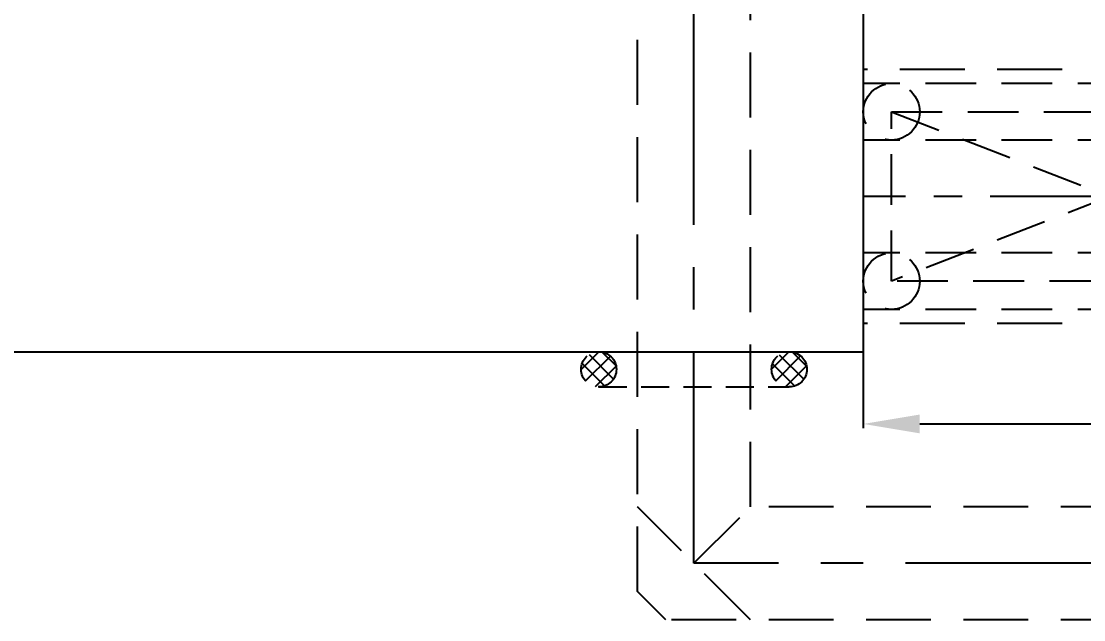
# Model space of a CAD drawing. Header units: millimetres. Extents: x 25970 to 27273, y -22508 to -21586.
# Drawn here: x 26646.9 to 26722.2, y -22288.1 to -22245.7 of the extents above; entities that cross this region are included whole.
import ezdxf

# ---------------------------------------------------------------- set-up
doc = ezdxf.new("R2010")
doc.units = ezdxf.units.MM
doc.header["$LTSCALE"] = 8
doc.linetypes.add('CENTER', pattern=[2, 1.25, -0.25, 0.25, -0.25])
doc.linetypes.add('HIDDEN', pattern=[0.375, 0.25, -0.125])
doc.layers.get('DEFPOINTS').update_dxf_attribs({"color": 6})
for name, color, linetype in [('Cav-cor', 30, 'Continuous'), ('SPRING', 7, 'Continuous'), ('WT', 4, 'Continuous')]:
    doc.layers.add(name, color=color, linetype=linetype)
doc.layers.add('dim', color=3, linetype='Continuous', lineweight=15)
doc.styles.get("Standard").update_dxf_attribs({"font": 'txt.shx', "width": 0.8, "bigfont": 'chineset.shx'})
doc.dimstyles.new('ISO-25', dxfattribs={"dimtxt": 5, "dimasz": 4, "dimexe": 0.3, "dimexo": 0.3, "dimtad": 0, "dimzin": 1, "dimdsep": 46, "dimtxsty": 'Standard', "dimcen": 0, "dimclrd": 3, "dimclre": 3, "dimclrt": 3, "dimazin": 0, "dimtfac": 1, "dimtofl": 0, "dimtmove": 0, "dimatfit": 0, "dimfxl": 0, "dimarcsym": 0})

# ---------------------------------------------------------------- blocks, each defined once
blk = doc.blocks.new('*D26648')
at = {"layer": 'DEFPOINTS', "color": 0}
for p in [(26706.607, -22173.141), (26740.607, -22194.141), (26723.871, -22242.285), (26765.651, -22253.141), (26706.607, -22269.141)]:
    blk.add_point(p, dxfattribs=at)
at = {"layer": 'dim', "color": 3, "lineweight": -2}
for start, end in [(286.85414, 291.2288), (271.7712, 278.61868)]:
    blk.add_arc((26706.607, -22114.042), 129.399, start, end, dxfattribs=at)
at = {"layer": 'dim', "color": 3}
for points in [[(26753.713, -22235.278), (26753.211, -22234.043), (26757.168, -22233.155)], [(26710.597, -22242.713), (26710.617, -22244.046), (26706.607, -22243.441)]]:
    blk.add_solid(points, dxfattribs=at)
at = {"layer": 'dim', "color": 3, "insert": (26735.136, -22240.257), "char_height": 5, "attachment_point": 5, "rotation": 12.73641}
blk.add_mtext('23.00%%d', dxfattribs=at)
blk = doc.blocks.new('*D26649')
at = {"layer": 'DEFPOINTS', "color": 0}
for p in [(26706.607, -22244.141), (26758.607, -22254.141), (26758.607, -22274.263)]:
    blk.add_point(p, dxfattribs=at)
at = {"layer": 'dim', "color": 3, "linetype": 'Continuous', "lineweight": -2}
for p, q in [((26706.607, -22244.441), (26706.607, -22274.563)), ((26758.607, -22254.441), (26758.607, -22274.563)), ((26710.607, -22274.263), (26724.649, -22274.263)), ((26754.607, -22274.263), (26740.566, -22274.263))]:
    blk.add_line(p, q, dxfattribs=at)
at = {"layer": 'dim', "color": 3}
for points in [[(26710.607, -22273.596), (26710.607, -22274.93), (26706.607, -22274.263)], [(26754.607, -22274.93), (26754.607, -22273.596), (26758.607, -22274.263)]]:
    blk.add_solid(points, dxfattribs=at)
at = {"layer": 'dim', "color": 3, "insert": (26732.607, -22274.263), "char_height": 5, "attachment_point": 5}
blk.add_mtext('52.00', dxfattribs=at)
blk = doc.blocks.new('20160817.182039')
at = {"layer": 'SPRING', "color": 101, "linetype": 'HIDDEN', "ltscale": 1.8}
for p, q in [((-35, 8), (-35, -8)), ((0, 8), (-35, 8)), ((0, 8), (0, -8)), ((-33, -6), (-33, 6)), ((-33, 6), (-2, 6)), ((-33, 6), (-2, -6)), ((-2, 6), (-33, -6)), ((-2, 6), (-2, -6)), ((0, 4), (-35, 4)), ((0, -4), (-35, -4)), ((-2, -6), (-33, -6)), ((0, -8), (-35, -8))]:
    blk.add_line(p, q, dxfattribs=at)
at = {"layer": 'SPRING', "color": 101, "linetype": 'CENTER'}
blk.add_line((0, 0), (-35, 0), dxfattribs=at)
at = {"layer": 'SPRING', "color": 101, "linetype": 'HIDDEN', "ltscale": 1.8}
for centre in [(-33, 6), (-2, 6), (-33, -6), (-2, -6)]:
    blk.add_circle(centre, 2, dxfattribs=at)
blk = doc.blocks.new('20160817.182109')
at = {"linetype": 'HIDDEN', "ltscale": 2.3}
for p, q in [((90, 0), (0, 0)), ((0, 0), (0, -18)), ((90, -18), (0, -18))]:
    blk.add_line(p, q, dxfattribs=at)
blk = doc.blocks.new('20150513.134757')
at = {"layer": 'WT', "linetype": 'HIDDEN'}
h = blk.add_hatch(dxfattribs=at)
h.set_pattern_fill('ANSI37', color=125, scale=0.25, angle=180, style=0)
h.set_pattern_definition([(135, (36119.48756, -17509.4995), (0.561266008, 0.561266008), []), (45, (36119.48756, -17509.4995), (0.561266008, -0.561266008), [])])
h.paths.add_polyline_path([(-8, 1.25, -1), (-5.5, 1.25, -1)])
h.paths.add_polyline_path([(5.5, 1.25, -1), (8, 1.25, -1)])
at = {"layer": 'WT', "color": 125, "linetype": 'HIDDEN'}
for p, q in [((-6.75, 2.5), (6.75, 2.5)), ((-6.75, 0), (6.75, 0))]:
    blk.add_line(p, q, dxfattribs=at)
for centre in [(-6.75, 1.25), (6.75, 1.25)]:
    blk.add_circle(centre, 1.25, dxfattribs=at)

msp = doc.modelspace()

# ---------------------------------------------------------------- linework, layer by layer
at = {"layer": 'Cav-cor', "color": 241}
for p in [(26706.607, -22173.141), (26536.607, -22269.141)]:
    msp.add_line(p, (26706.607, -22269.141), dxfattribs=at)
at = {"layer": 'WT', "color": 125, "linetype": 'CENTER', "ltscale": 1.5}
for p, q in [((26694.607, -22284.141), (26694.607, -22239.141)), ((26796.607, -22284.141), (26694.607, -22284.141))]:
    msp.add_line(p, q, dxfattribs=at)
at = {"layer": 'WT', "color": 125, "linetype": 'HIDDEN', "ltscale": 2.3}
for p, q in [((26690.607, -22286.141), (26690.607, -22243.141)), ((26698.607, -22280.141), (26698.607, -22243.141)), ((26698.607, -22288.141), (26690.607, -22280.141)), ((26694.607, -22284.141), (26698.607, -22280.141)), ((26766.607, -22280.141), (26698.607, -22280.141)), ((26692.607, -22288.141), (26690.607, -22286.141)), ((26766.607, -22288.141), (26692.607, -22288.141))]:
    msp.add_line(p, q, dxfattribs=at)

# ---------------------------------------------------------------- block references
msp.add_blockref('20160817.182109', (26706.607, -22249.141))
at = {"layer": 'SPRING'}
msp.add_blockref('20160817.182039', (26741.607, -22258.141), dxfattribs=at)
at = {"layer": 'WT', "color": 125, "linetype": 'HIDDEN', "ltscale": 2.3}
msp.add_blockref('20150513.134757', (26694.607, -22271.641), dxfattribs=at)

# ---------------------------------------------------------------- dimensions: what is measured, and where the dimension line sits
at = {"layer": 'dim'}
dim = msp.add_angular_dim_2l(base=(26723.871, -22242.285), line1=((26706.607, -22173.141), (26706.607, -22269.141)), line2=((26740.607, -22194.141), (26765.651, -22253.141)), dimstyle='ISO-25', dxfattribs=at)
dim.commit()
dim.dimension.update_dxf_attribs({"geometry": '*D26648', "text_midpoint": (26735.136, -22240.257), "dimtype": 162})
at = {"layer": 'dim', "linetype": 'Continuous'}
dim = msp.add_linear_dim(base=(26758.607, -22274.263), p1=(26706.607, -22244.141), p2=(26758.607, -22254.141), dimstyle='ISO-25', dxfattribs=at)
dim.commit()
dim.dimension.update_dxf_attribs({"geometry": '*D26649', "text_midpoint": (26732.607, -22274.263), "dimtype": 160})

doc.saveas('drawing.dxf')
